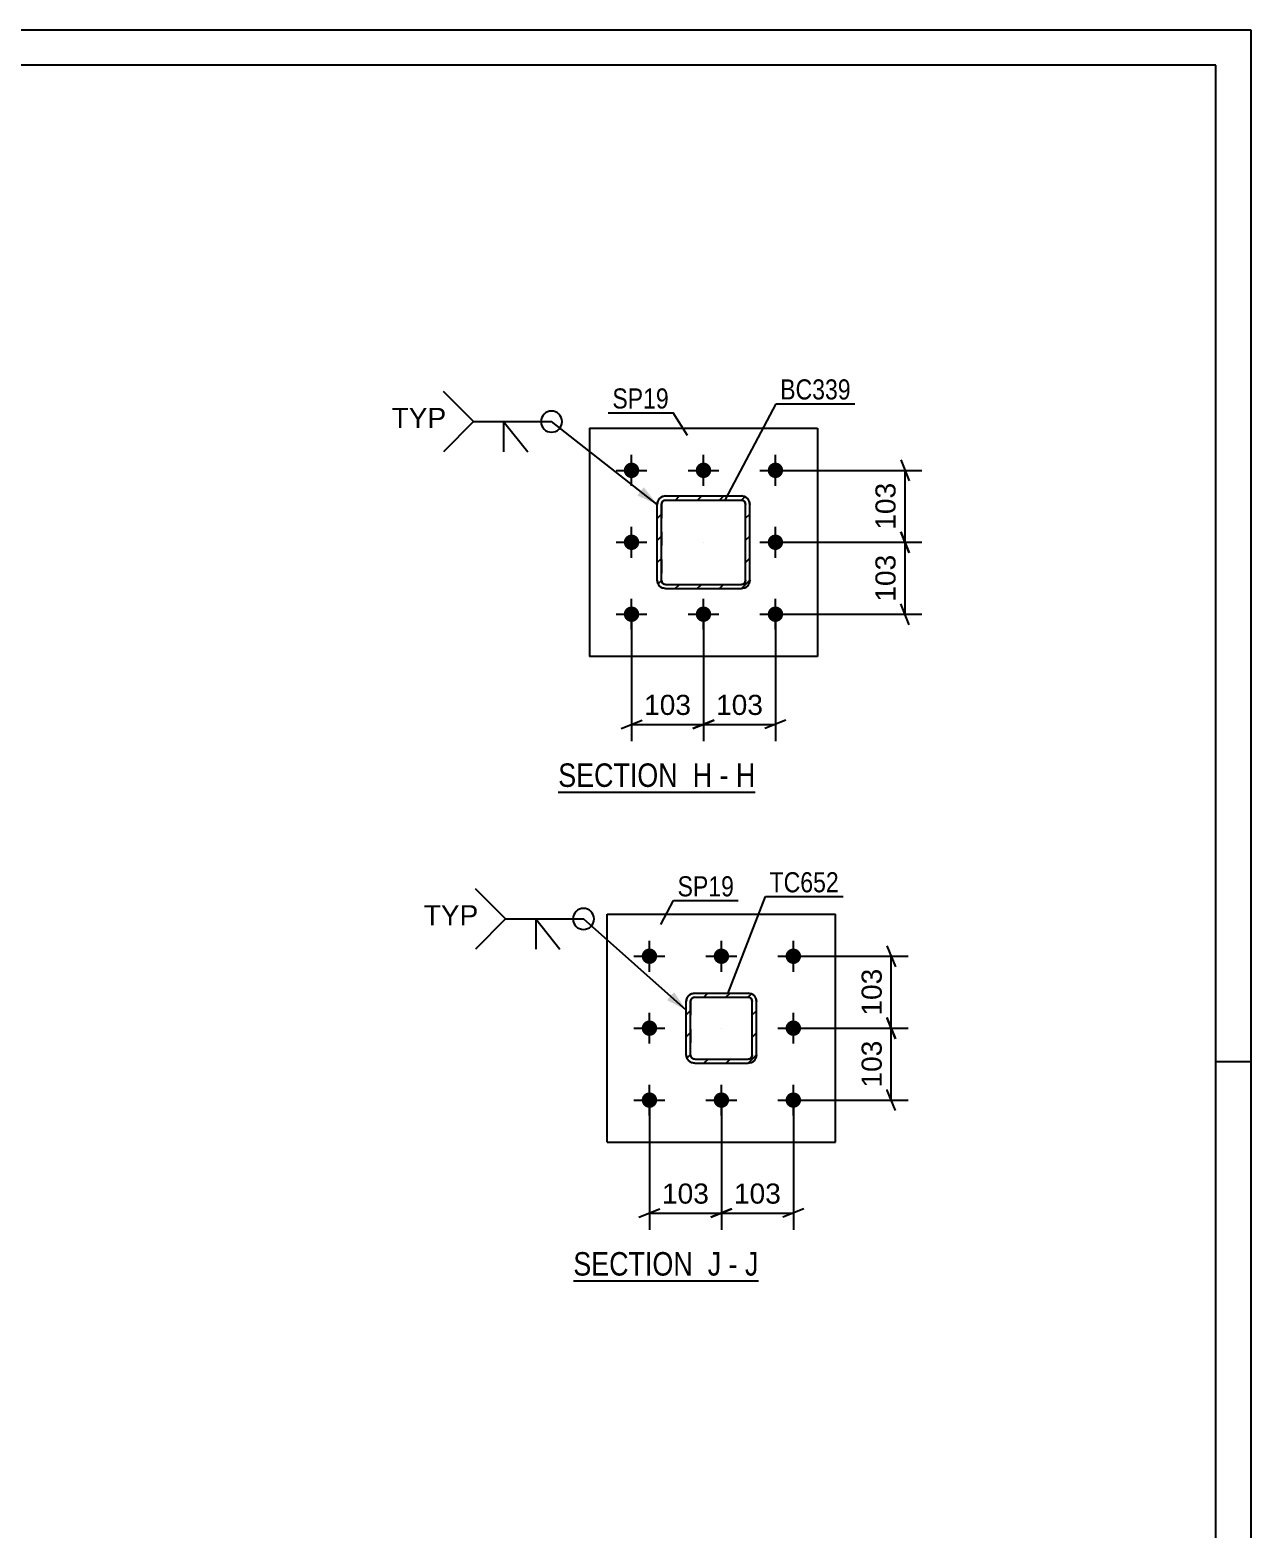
# Model space of a CAD drawing. Header units: millimetres. Extents: x -184 to 657, y -238 to 356.
# Drawn here: x 483.2 to 657.1, y 142.2 to 355.8 of the extents above; entities that cross this region are included whole.
import ezdxf

# ---------------------------------------------------------------- set-up
doc = ezdxf.new("R2010")
doc.units = ezdxf.units.MM
doc.linetypes.add('DXK_LINE_DOT2', pattern=[3.9198, 1.9599, -1.9599])
doc.linetypes.add('DXK_LINE_DOT3', pattern=[5.9187, 2.979, -0.9799, 0.9799, -0.9799])
doc.styles.add('Arial', font='ARIAL.TTF', dxfattribs={"height": 0.2})
doc.styles.add('Arial Narrow', font='ARIALN.TTF', dxfattribs={"height": 0.2})

# ---------------------------------------------------------------- blocks, each defined once
blk = doc.blocks.new('Unknown-284935071-1134')
at = {"color": 5, "linetype": 'Continuous'}
for p, q in [((657.12, 355.82), (-183.88, 355.82)), ((657.12, -238.18), (657.12, 355.82)), ((652.12, 350.82), (-178.88, 350.82)), ((652.12, -233.18), (652.12, 350.82)), ((657.12, 208.82), (652.12, 208.82))]:
    blk.add_line(p, q, dxfattribs=at)
blk = doc.blocks.new('Unknown-284935071-22 - 12191')
at = {"color": 6, "linetype": 'Continuous'}
blk.add_line((558.43, 247.23), (586.5, 247.23), dxfattribs=at)
at = {"color": 0, "linetype": 'Continuous'}
blk.add_wipeout([(576.54, 247.98), (576.54, 251.48), (558.43, 251.48), (558.43, 247.98)], dxfattribs=at)
at = {"color": 7, "linetype": 'Continuous', "style": 'Arial Narrow'}
blk.add_text('SECTION ', height=3.34, dxfattribs=at).set_placement((558.43, 247.98))
at = {"color": 0, "linetype": 'Continuous'}
blk.add_wipeout([(580.36, 247.98), (580.36, 251.48), (577.59, 251.48), (577.59, 247.98)], dxfattribs=at)
at = {"color": 7, "linetype": 'Continuous', "style": 'Arial Narrow'}
blk.add_text('H', height=3.34, dxfattribs=at).set_placement((577.59, 247.98))
at = {"color": 0, "linetype": 'Continuous'}
blk.add_wipeout([(582.68, 247.98), (582.68, 251.48), (581.41, 251.48), (581.41, 247.98)], dxfattribs=at)
at = {"color": 7, "linetype": 'Continuous', "style": 'Arial Narrow'}
blk.add_text('-', height=3.34, dxfattribs=at).set_placement((581.41, 247.98))
at = {"color": 0, "linetype": 'Continuous'}
blk.add_wipeout([(586.5, 247.98), (586.5, 251.48), (583.73, 251.48), (583.73, 247.98)], dxfattribs=at)
at = {"color": 7, "linetype": 'Continuous', "style": 'Arial Narrow'}
blk.add_text('H', height=3.34, dxfattribs=at).set_placement((583.73, 247.98))
blk = doc.blocks.new('Unknown-284935071-23 - 12374')
at = {"color": 6, "linetype": 'Continuous'}
blk.add_line((560.58, 177.6), (586.94, 177.6), dxfattribs=at)
at = {"color": 0, "linetype": 'Continuous'}
blk.add_wipeout([(578.68, 178.35), (578.68, 181.85), (560.58, 181.85), (560.58, 178.35)], dxfattribs=at)
at = {"color": 7, "linetype": 'Continuous', "style": 'Arial Narrow'}
blk.add_text('SECTION ', height=3.34, dxfattribs=at).set_placement((560.58, 178.35))
at = {"color": 0, "linetype": 'Continuous'}
blk.add_wipeout([(581.65, 178.35), (581.65, 181.85), (579.73, 181.85), (579.73, 178.35)], dxfattribs=at)
at = {"color": 7, "linetype": 'Continuous', "style": 'Arial Narrow'}
blk.add_text('J', height=3.34, dxfattribs=at).set_placement((579.73, 178.35))
at = {"color": 0, "linetype": 'Continuous'}
blk.add_wipeout([(583.98, 178.35), (583.98, 181.85), (582.7, 181.85), (582.7, 178.35)], dxfattribs=at)
at = {"color": 7, "linetype": 'Continuous', "style": 'Arial Narrow'}
blk.add_text('-', height=3.34, dxfattribs=at).set_placement((582.7, 178.35))
at = {"color": 0, "linetype": 'Continuous'}
blk.add_wipeout([(586.94, 178.35), (586.94, 181.85), (585.03, 181.85), (585.03, 178.35)], dxfattribs=at)
at = {"color": 7, "linetype": 'Continuous', "style": 'Arial Narrow'}
blk.add_text('J', height=3.34, dxfattribs=at).set_placement((585.03, 178.35))
blk = doc.blocks.new('Bolt-284935071-12271 - 12191')
at = {"linetype": 'Continuous'}
for points in [[(568.87, 294.18, -1), (568.87, 291.98, -1)], [(579.12, 294.18, -1), (579.12, 291.98, -1)], [(589.37, 294.18, -1), (589.37, 291.98, -1)], [(568.87, 283.93, -1), (568.87, 281.73, -1)], [(589.37, 283.93, -1), (589.37, 281.73, -1)], [(568.87, 273.68, -1), (568.87, 271.48, -1)], [(579.12, 273.68, -1), (579.12, 271.48, -1)], [(589.37, 273.68, -1), (589.37, 271.48, -1)]]:
    blk.add_hatch(color=1, dxfattribs=at).paths.add_polyline_path(points)
at = {"color": 1, "linetype": 'Continuous'}
for p, q in [((568.87, 290.88), (568.87, 295.28)), ((579.12, 290.88), (579.12, 295.28)), ((589.37, 290.88), (589.37, 295.28)), ((566.67, 293.08), (571.07, 293.08)), ((576.92, 293.08), (581.32, 293.08)), ((587.17, 293.08), (591.57, 293.08)), ((568.87, 280.63), (568.87, 285.03)), ((589.37, 280.63), (589.37, 285.03)), ((566.67, 282.83), (571.07, 282.83)), ((587.17, 282.83), (591.57, 282.83)), ((568.87, 270.38), (568.87, 274.78)), ((579.12, 270.38), (579.12, 274.78)), ((589.37, 270.38), (589.37, 274.78)), ((566.67, 272.58), (571.07, 272.58)), ((576.92, 272.58), (581.32, 272.58)), ((587.17, 272.58), (591.57, 272.58))]:
    blk.add_line(p, q, dxfattribs=at)
blk = doc.blocks.new('Part-284935071-12200 - 12191')
at = {"linetype": 'Continuous'}
h = blk.add_hatch(dxfattribs=at)
h.set_pattern_fill('', scale=0.7, style=0, pattern_type=0)
h.set_pattern_definition([(45, (584.5227, 276.2296), (-1.57154, 1.57154), [])])
h.paths.add_polyline_path([(573.72, 276.23), (584.52, 276.23), (584.98, 276.32), (585.37, 276.58), (585.63, 276.97), (585.72, 277.43), (585.72, 288.23), (585.63, 288.69), (585.37, 289.08), (584.98, 289.34), (584.52, 289.43), (573.72, 289.43), (573.26, 289.34), (572.87, 289.08), (572.61, 288.69), (572.52, 288.23), (572.52, 277.43), (572.61, 276.97), (572.87, 276.58), (573.26, 276.32)])
h.paths.add_polyline_path([(573.17, 277.2), (573.12, 277.43), (573.12, 288.23), (573.17, 288.46), (573.3, 288.65), (573.49, 288.78), (573.72, 288.83), (584.52, 288.83), (584.75, 288.78), (584.95, 288.65), (585.08, 288.46), (585.12, 288.23), (585.12, 277.43), (585.08, 277.2), (584.95, 277.01), (584.75, 276.88), (584.52, 276.83), (573.72, 276.83), (573.49, 276.88), (573.3, 277.01)])
at = {"color": 7, "linetype": 'DXK_LINE_DOT2'}
for p, q in [((572.52, 288.23), (572.61, 288.69)), ((573.17, 288.46), (573.12, 288.23)), ((573.3, 288.65), (573.17, 288.46)), ((573.26, 289.34), (573.72, 289.43)), ((573.49, 288.78), (573.3, 288.65)), ((573.72, 288.83), (573.49, 288.78)), ((573.72, 289.43), (584.52, 289.43)), ((573.72, 288.83), (584.52, 288.83)), ((584.52, 289.43), (584.98, 289.34)), ((584.75, 288.78), (584.52, 288.83)), ((584.95, 288.65), (584.75, 288.78)), ((585.08, 288.46), (584.95, 288.65)), ((585.12, 288.23), (585.08, 288.46)), ((585.63, 288.69), (585.72, 288.23)), ((572.52, 277.43), (572.52, 288.23)), ((573.12, 288.23), (573.12, 277.43)), ((585.12, 277.43), (585.12, 288.23)), ((585.72, 277.43), (585.72, 288.23)), ((572.61, 276.97), (572.52, 277.43)), ((573.12, 277.43), (573.17, 277.2)), ((573.17, 277.2), (573.3, 277.01)), ((573.72, 276.23), (573.26, 276.32)), ((573.3, 277.01), (573.49, 276.88)), ((573.49, 276.88), (573.72, 276.83)), ((573.72, 276.83), (584.52, 276.83)), ((573.72, 276.23), (584.52, 276.23)), ((584.52, 276.83), (584.75, 276.88)), ((584.98, 276.32), (584.52, 276.23)), ((584.75, 276.88), (584.95, 277.01)), ((584.95, 277.01), (585.08, 277.2)), ((585.08, 277.2), (585.12, 277.43)), ((585.72, 277.43), (585.63, 276.97))]:
    blk.add_line(p, q, dxfattribs=at)
at = {"color": 2, "linetype": 'Continuous'}
for p, q in [((572.61, 288.69), (572.52, 288.23)), ((573.12, 288.23), (573.17, 288.46)), ((573.17, 288.46), (573.3, 288.65)), ((573.72, 289.43), (573.26, 289.34)), ((573.3, 288.65), (573.49, 288.78)), ((573.49, 288.78), (573.72, 288.83)), ((573.72, 289.43), (584.52, 289.43)), ((573.72, 288.83), (584.52, 288.83)), ((584.98, 289.34), (584.52, 289.43)), ((584.52, 288.83), (584.75, 288.78)), ((584.75, 288.78), (584.95, 288.65)), ((584.95, 288.65), (585.08, 288.46)), ((585.08, 288.46), (585.12, 288.23)), ((585.72, 288.23), (585.63, 288.69)), ((572.52, 277.43), (572.52, 288.23)), ((573.12, 277.43), (573.12, 288.23)), ((585.12, 277.43), (585.12, 288.23)), ((585.72, 277.43), (585.72, 288.23)), ((572.52, 277.43), (572.61, 276.97)), ((573.17, 277.2), (573.12, 277.43)), ((573.3, 277.01), (573.17, 277.2)), ((573.26, 276.32), (573.72, 276.23)), ((573.49, 276.88), (573.3, 277.01)), ((573.72, 276.83), (573.49, 276.88)), ((573.72, 276.83), (584.52, 276.83)), ((573.72, 276.23), (584.52, 276.23)), ((584.75, 276.88), (584.52, 276.83)), ((584.52, 276.23), (584.98, 276.32)), ((584.95, 277.01), (584.75, 276.88)), ((585.08, 277.2), (584.95, 277.01)), ((585.12, 277.43), (585.08, 277.2)), ((585.63, 276.97), (585.72, 277.43))]:
    blk.add_line(p, q, dxfattribs=at)
at = {"color": 7, "linetype": 'DXK_LINE_DOT3'}
blk.add_line((579.12, 282.83), (579.12, 282.83), dxfattribs=at)
at = {"color": 7, "linetype": 'DXK_LINE_DOT2'}
for centre, start, end in [((573.72, 288.23), 112.5, 157.5), ((584.52, 288.23), 22.5, 67.5), ((573.72, 277.43), 202.5, 247.5), ((584.52, 277.43), 292.5, 337.5)]:
    blk.add_arc(centre, 1.2, start, end, dxfattribs=at)
at = {"color": 2, "linetype": 'Continuous'}
for centre, start, end in [((573.72, 288.23), 112.5, 157.5), ((584.52, 288.23), 22.5, 67.5), ((573.72, 277.43), 202.5, 247.5), ((584.52, 277.43), 292.5, 337.5)]:
    blk.add_arc(centre, 1.2, start, end, dxfattribs=at)
blk = doc.blocks.new('Part-284935071-12211 - 12191')
at = {"color": 2, "linetype": 'Continuous'}
for p, q in [((562.87, 299.08), (562.87, 266.58)), ((562.87, 299.08), (595.37, 299.08)), ((595.37, 299.08), (595.37, 266.58)), ((595.37, 266.58), (562.87, 266.58))]:
    blk.add_line(p, q, dxfattribs=at)
blk = doc.blocks.new('Part-284935071-12382 - 12374')
at = {"linetype": 'Continuous'}
h = blk.add_hatch(dxfattribs=at)
h.set_pattern_fill('', scale=0.7, style=0, pattern_type=0)
h.set_pattern_definition([(45, (585.4736, 208.6025), (-1.57154, 1.57154), [])])
h.paths.add_polyline_path([(577.87, 208.6), (585.47, 208.6), (585.93, 208.69), (586.32, 208.95), (586.58, 209.34), (586.67, 209.8), (586.67, 217.4), (586.58, 217.86), (586.32, 218.25), (585.93, 218.51), (585.47, 218.6), (577.87, 218.6), (577.41, 218.51), (577.03, 218.25), (576.76, 217.86), (576.67, 217.4), (576.67, 209.8), (576.76, 209.34), (577.03, 208.95), (577.41, 208.69)])
h.paths.add_polyline_path([(577.32, 209.57), (577.27, 209.8), (577.27, 217.4), (577.32, 217.63), (577.45, 217.83), (577.64, 217.96), (577.87, 218), (585.47, 218), (585.7, 217.96), (585.9, 217.83), (586.03, 217.63), (586.07, 217.4), (586.07, 209.8), (586.03, 209.57), (585.9, 209.38), (585.7, 209.25), (585.47, 209.2), (577.87, 209.2), (577.64, 209.25), (577.45, 209.38)])
at = {"color": 7, "linetype": 'DXK_LINE_DOT2'}
for p, q in [((576.67, 217.4), (576.76, 217.86)), ((577.41, 218.51), (577.87, 218.6)), ((577.64, 217.96), (577.45, 217.83)), ((577.87, 218), (577.64, 217.96)), ((577.87, 218.6), (585.47, 218.6)), ((577.87, 218), (585.47, 218)), ((585.47, 218.6), (585.93, 218.51)), ((585.7, 217.96), (585.47, 218)), ((585.9, 217.83), (585.7, 217.96)), ((586.58, 217.86), (586.67, 217.4)), ((576.67, 209.8), (576.67, 217.4)), ((577.32, 217.63), (577.27, 217.4)), ((577.27, 217.4), (577.27, 209.8)), ((577.45, 217.83), (577.32, 217.63)), ((586.03, 217.63), (585.9, 217.83)), ((586.07, 217.4), (586.03, 217.63)), ((586.07, 209.8), (586.07, 217.4)), ((586.67, 209.8), (586.67, 217.4)), ((576.76, 209.34), (576.67, 209.8)), ((577.27, 209.8), (577.32, 209.57)), ((577.32, 209.57), (577.45, 209.38)), ((577.45, 209.38), (577.64, 209.25)), ((585.7, 209.25), (585.9, 209.38)), ((585.9, 209.38), (586.03, 209.57)), ((586.03, 209.57), (586.07, 209.8)), ((586.67, 209.8), (586.58, 209.34)), ((577.87, 208.6), (577.41, 208.69)), ((577.64, 209.25), (577.87, 209.2)), ((577.87, 209.2), (585.47, 209.2)), ((577.87, 208.6), (585.47, 208.6)), ((585.47, 209.2), (585.7, 209.25)), ((585.93, 208.69), (585.47, 208.6))]:
    blk.add_line(p, q, dxfattribs=at)
at = {"color": 2, "linetype": 'Continuous'}
for p, q in [((576.76, 217.86), (576.67, 217.4)), ((577.87, 218.6), (577.41, 218.51)), ((577.45, 217.83), (577.64, 217.96)), ((577.64, 217.96), (577.87, 218)), ((577.87, 218.6), (585.47, 218.6)), ((577.87, 218), (585.47, 218)), ((585.93, 218.51), (585.47, 218.6)), ((585.47, 218), (585.7, 217.96)), ((585.7, 217.96), (585.9, 217.83)), ((586.67, 217.4), (586.58, 217.86)), ((576.67, 209.8), (576.67, 217.4)), ((577.27, 217.4), (577.32, 217.63)), ((577.27, 209.8), (577.27, 217.4)), ((577.32, 217.63), (577.45, 217.83)), ((585.9, 217.83), (586.03, 217.63)), ((586.03, 217.63), (586.07, 217.4)), ((586.07, 209.8), (586.07, 217.4)), ((586.67, 209.8), (586.67, 217.4)), ((576.67, 209.8), (576.76, 209.34)), ((577.32, 209.57), (577.27, 209.8)), ((577.45, 209.38), (577.32, 209.57)), ((577.64, 209.25), (577.45, 209.38)), ((585.9, 209.38), (585.7, 209.25)), ((586.03, 209.57), (585.9, 209.38)), ((586.07, 209.8), (586.03, 209.57)), ((586.58, 209.34), (586.67, 209.8)), ((577.41, 208.69), (577.87, 208.6)), ((577.87, 209.2), (577.64, 209.25)), ((577.87, 209.2), (585.47, 209.2)), ((577.87, 208.6), (585.47, 208.6)), ((585.7, 209.25), (585.47, 209.2)), ((585.47, 208.6), (585.93, 208.69))]:
    blk.add_line(p, q, dxfattribs=at)
at = {"color": 7, "linetype": 'DXK_LINE_DOT3'}
blk.add_line((581.67, 213.6), (581.67, 213.6), dxfattribs=at)
at = {"color": 7, "linetype": 'DXK_LINE_DOT2'}
for centre, start, end in [((577.87, 217.4), 112.5, 157.5), ((585.47, 217.4), 22.5, 67.5), ((577.87, 209.8), 202.5, 247.5), ((585.47, 209.8), 292.5, 337.5)]:
    blk.add_arc(centre, 1.2, start, end, dxfattribs=at)
at = {"color": 2, "linetype": 'Continuous'}
for centre, start, end in [((577.87, 217.4), 112.5, 157.5), ((585.47, 217.4), 22.5, 67.5), ((577.87, 209.8), 202.5, 247.5), ((585.47, 209.8), 292.5, 337.5)]:
    blk.add_arc(centre, 1.2, start, end, dxfattribs=at)
blk = doc.blocks.new('Part-284935071-12393 - 12374')
at = {"color": 2, "linetype": 'Continuous'}
for p, q in [((565.42, 197.35), (565.42, 229.85)), ((565.42, 229.85), (597.92, 229.85)), ((597.92, 197.35), (597.92, 229.85)), ((565.42, 197.35), (597.92, 197.35))]:
    blk.add_line(p, q, dxfattribs=at)
blk = doc.blocks.new('Bolt-284935071-12453 - 12374')
at = {"linetype": 'Continuous'}
for points in [[(571.42, 224.95, -1), (571.42, 222.75, -1)], [(581.67, 224.95, -1), (581.67, 222.75, -1)], [(591.92, 224.95, -1), (591.92, 222.75, -1)], [(571.42, 214.7, -1), (571.42, 212.5, -1)], [(591.92, 214.7, -1), (591.92, 212.5, -1)], [(571.42, 204.45, -1), (571.42, 202.25, -1)], [(581.67, 204.45, -1), (581.67, 202.25, -1)], [(591.92, 204.45, -1), (591.92, 202.25, -1)]]:
    blk.add_hatch(color=1, dxfattribs=at).paths.add_polyline_path(points)
at = {"color": 1, "linetype": 'Continuous'}
for p, q in [((571.42, 221.65), (571.42, 226.05)), ((581.67, 221.65), (581.67, 226.05)), ((591.92, 221.65), (591.92, 226.05)), ((569.22, 223.85), (573.62, 223.85)), ((579.47, 223.85), (583.87, 223.85)), ((589.72, 223.85), (594.12, 223.85)), ((571.42, 211.4), (571.42, 215.8)), ((591.92, 211.4), (591.92, 215.8)), ((569.22, 213.6), (573.62, 213.6)), ((589.72, 213.6), (594.12, 213.6)), ((571.42, 201.15), (571.42, 205.55)), ((581.67, 201.15), (581.67, 205.55)), ((591.92, 201.15), (591.92, 205.55)), ((569.22, 203.35), (573.62, 203.35)), ((579.47, 203.35), (583.87, 203.35)), ((589.72, 203.35), (594.12, 203.35))]:
    blk.add_line(p, q, dxfattribs=at)
blk = doc.blocks.new('StraightDimension-284935071-15047 - 12191')
at = {"color": 7, "linetype": 'Continuous'}
for p, q in [((607.23, 284.33), (608.43, 281.33)), ((590.37, 282.83), (610.23, 282.83)), ((607.83, 272.58), (607.83, 282.83)), ((608.43, 271.08), (607.23, 274.08)), ((590.37, 272.58), (610.23, 272.58))]:
    blk.add_line(p, q, dxfattribs=at)
at = {"color": 0}
blk.add_wipeout([(607.08, 281.64), (602.88, 281.64), (602.88, 273.77), (607.08, 273.77)], dxfattribs=at)
at = {"color": 3, "style": 'Arial'}
blk.add_text('103', height=2.865, rotation=90.0002, dxfattribs=at).set_placement((606.48, 274.37))
blk = doc.blocks.new('StraightDimension-284935071-15049 - 12191')
at = {"color": 7, "linetype": 'Continuous'}
for p, q in [((590.37, 293.08), (610.23, 293.08)), ((607.23, 294.58), (608.43, 291.58)), ((607.83, 282.83), (607.83, 293.08)), ((608.43, 281.33), (607.23, 284.33)), ((590.37, 282.83), (610.23, 282.83))]:
    blk.add_line(p, q, dxfattribs=at)
at = {"color": 0}
blk.add_wipeout([(607.08, 291.89), (602.88, 291.89), (602.88, 284.02), (607.08, 284.02)], dxfattribs=at)
at = {"color": 3, "style": 'Arial'}
blk.add_text('103', height=2.865, rotation=90.0002, dxfattribs=at).set_placement((606.48, 284.62))
blk = doc.blocks.new('StraightDimension-284935071-15051 - 12191')
at = {"color": 7, "linetype": 'Continuous'}
for p, q in [((568.87, 271.58), (568.87, 254.48)), ((579.12, 271.58), (579.12, 254.48)), ((567.37, 256.28), (570.37, 257.48)), ((568.87, 256.88), (579.12, 256.88)), ((580.62, 257.48), (577.62, 256.28))]:
    blk.add_line(p, q, dxfattribs=at)
at = {"color": 0}
blk.add_wipeout([(577.93, 257.63), (577.93, 261.83), (570.06, 261.83), (570.06, 257.63)], dxfattribs=at)
at = {"color": 3, "style": 'Arial'}
blk.add_text('103', height=2.865, dxfattribs=at).set_placement((570.66, 258.23))
blk = doc.blocks.new('StraightDimension-284935071-15053 - 12191')
at = {"color": 7, "linetype": 'Continuous'}
for p, q in [((579.12, 271.58), (579.12, 254.48)), ((589.37, 271.58), (589.37, 254.48)), ((577.62, 256.28), (580.62, 257.48)), ((579.12, 256.88), (589.37, 256.88)), ((590.87, 257.48), (587.87, 256.28))]:
    blk.add_line(p, q, dxfattribs=at)
at = {"color": 0}
blk.add_wipeout([(588.18, 257.63), (588.18, 261.83), (580.31, 261.83), (580.31, 257.63)], dxfattribs=at)
at = {"color": 3, "style": 'Arial'}
blk.add_text('103', height=2.865, dxfattribs=at).set_placement((580.91, 258.23))
blk = doc.blocks.new('StraightDimension-284935071-15055 - 12374')
at = {"color": 7, "linetype": 'Continuous'}
for p, q in [((592.92, 213.6), (608.26, 213.6)), ((605.26, 215.1), (606.46, 212.1)), ((605.86, 203.35), (605.86, 213.6)), ((592.92, 203.35), (608.26, 203.35)), ((606.46, 201.85), (605.26, 204.85))]:
    blk.add_line(p, q, dxfattribs=at)
at = {"color": 0}
blk.add_wipeout([(605.11, 212.41), (600.91, 212.41), (600.91, 204.54), (605.11, 204.54)], dxfattribs=at)
at = {"color": 3, "style": 'Arial'}
blk.add_text('103', height=2.865, rotation=90.0002, dxfattribs=at).set_placement((604.51, 205.14))
blk = doc.blocks.new('StraightDimension-284935071-15057 - 12374')
at = {"color": 7, "linetype": 'Continuous'}
for p, q in [((605.26, 225.35), (606.46, 222.35)), ((592.92, 223.85), (608.26, 223.85)), ((605.86, 213.6), (605.86, 223.85)), ((592.92, 213.6), (608.26, 213.6)), ((606.46, 212.1), (605.26, 215.1))]:
    blk.add_line(p, q, dxfattribs=at)
at = {"color": 0}
blk.add_wipeout([(605.11, 222.66), (600.91, 222.66), (600.91, 214.79), (605.11, 214.79)], dxfattribs=at)
at = {"color": 3, "style": 'Arial'}
blk.add_text('103', height=2.865, rotation=90.0002, dxfattribs=at).set_placement((604.51, 215.39))
blk = doc.blocks.new('StraightDimension-284935071-15059 - 12374')
at = {"color": 7, "linetype": 'Continuous'}
for p, q in [((571.42, 202.35), (571.42, 184.85)), ((581.67, 202.35), (581.67, 184.85)), ((569.92, 186.65), (572.92, 187.85)), ((571.42, 187.25), (581.67, 187.25)), ((583.17, 187.85), (580.17, 186.65))]:
    blk.add_line(p, q, dxfattribs=at)
at = {"color": 0}
blk.add_wipeout([(580.48, 188), (580.48, 192.2), (572.61, 192.2), (572.61, 188)], dxfattribs=at)
at = {"color": 3, "style": 'Arial'}
blk.add_text('103', height=2.865, dxfattribs=at).set_placement((573.21, 188.6))
blk = doc.blocks.new('StraightDimension-284935071-15061 - 12374')
at = {"color": 7, "linetype": 'Continuous'}
for p, q in [((581.67, 202.35), (581.67, 184.85)), ((591.92, 202.35), (591.92, 184.85)), ((580.17, 186.65), (583.17, 187.85)), ((581.67, 187.25), (591.92, 187.25)), ((593.42, 187.85), (590.42, 186.65))]:
    blk.add_line(p, q, dxfattribs=at)
at = {"color": 0}
blk.add_wipeout([(590.73, 188), (590.73, 192.2), (582.86, 192.2), (582.86, 188)], dxfattribs=at)
at = {"color": 3, "style": 'Arial'}
blk.add_text('103', height=2.865, dxfattribs=at).set_placement((583.46, 188.6))
blk = doc.blocks.new('Mark-284935071-12907 - 12191')
at = {"color": 0}
blk.add_wipeout([(600.1, 303.18), (600.1, 306.18), (590.05, 306.18), (590.05, 303.18)], dxfattribs=at)
blk.add_wipeout([(600.1, 303.18), (600.1, 306.18), (590.05, 306.18), (590.05, 303.18)], dxfattribs=at)
at = {"color": 30, "linetype": 'Continuous'}
for p, q in [((582.24, 288.93), (589.45, 302.58)), ((589.45, 302.58), (600.7, 302.58))]:
    blk.add_line(p, q, dxfattribs=at)
at = {"color": 3, "style": 'Arial Narrow'}
blk.add_text('BC339', height=2.863, dxfattribs=at).set_placement((590.05, 303.18))
blk = doc.blocks.new('Mark-284935071-12910 - 12191')
at = {"color": 0}
blk.add_wipeout([(574.18, 301.89), (574.18, 304.89), (566.14, 304.89), (566.14, 301.89)], dxfattribs=at)
blk.add_wipeout([(574.18, 301.89), (574.18, 304.89), (566.14, 304.89), (566.14, 301.89)], dxfattribs=at)
at = {"color": 30, "linetype": 'Continuous'}
for p in [(565.54, 301.29), (576.82, 298.06)]:
    blk.add_line(p, (574.78, 301.29), dxfattribs=at)
at = {"color": 3, "style": 'Arial Narrow'}
blk.add_text('SP19', height=2.863, dxfattribs=at).set_placement((566.14, 301.89))
blk = doc.blocks.new('WeldMark-284935071-15183 - 12191')
at = {"linetype": 'Continuous'}
blk.add_hatch(color=30, dxfattribs=at).paths.add_polyline_path([(570.62, 290.67), (572.52, 288.23), (569.7, 289.49)])
at = {"color": 30, "linetype": 'Continuous'}
for p in [(546.37, 300.02), (572.52, 288.23)]:
    blk.add_line(p, (557.47, 300.02), dxfattribs=at)
at = {"color": 3, "linetype": 'Continuous'}
for q in [(554.08, 295.73), (550.65, 295.73)]:
    blk.add_line((550.65, 300.02), q, dxfattribs=at)
for start, end in [(90, 270), (270, 90)]:
    blk.add_arc((557.47, 300.02), 1.5, start, end, dxfattribs=at)
at = {"color": 0, "linetype": 'Continuous'}
blk.add_wipeout([(542.47, 299.12), (542.47, 302.12), (534.69, 302.12), (534.69, 299.12)], dxfattribs=at)
blk.add_wipeout([(542.47, 299.12), (542.47, 302.12), (534.69, 302.12), (534.69, 299.12)], dxfattribs=at)
at = {"color": 3, "linetype": 'Continuous'}
for q in [(542.08, 304.31), (542.08, 295.73)]:
    blk.add_line((546.37, 300.02), q, dxfattribs=at)
at = {"color": 3, "linetype": 'Continuous', "style": 'Arial'}
blk.add_text('TYP', height=2.865, dxfattribs=at).set_placement((534.69, 299.12))
blk = doc.blocks.new('Mark-284935071-12565 - 12374')
at = {"color": 0}
blk.add_wipeout([(583.47, 232.38), (583.47, 235.38), (575.43, 235.38), (575.43, 232.38)], dxfattribs=at)
blk.add_wipeout([(583.47, 232.38), (583.47, 235.38), (575.43, 235.38), (575.43, 232.38)], dxfattribs=at)
at = {"color": 30, "linetype": 'Continuous'}
for p, q in [((573.06, 228.35), (574.83, 231.78)), ((574.83, 231.78), (584.07, 231.78))]:
    blk.add_line(p, q, dxfattribs=at)
at = {"color": 3, "style": 'Arial Narrow'}
blk.add_text('SP19', height=2.863, dxfattribs=at).set_placement((575.43, 232.38))
blk = doc.blocks.new('Mark-284935071-12562 - 12374')
at = {"color": 0}
blk.add_wipeout([(598.4, 232.96), (598.4, 235.96), (588.54, 235.96), (588.54, 232.96)], dxfattribs=at)
blk.add_wipeout([(598.4, 232.96), (598.4, 235.96), (588.54, 235.96), (588.54, 232.96)], dxfattribs=at)
at = {"color": 30, "linetype": 'Continuous'}
for p, q in [((582.58, 218.5), (587.94, 232.36)), ((587.94, 232.36), (599, 232.36))]:
    blk.add_line(p, q, dxfattribs=at)
at = {"color": 3, "style": 'Arial Narrow'}
blk.add_text('TC652', height=2.863, dxfattribs=at).set_placement((588.54, 232.96))
blk = doc.blocks.new('WeldMark-284935071-15204 - 12374')
at = {"linetype": 'Continuous'}
blk.add_hatch(color=30, dxfattribs=at).paths.add_polyline_path([(574.93, 218.72), (576.67, 216.17), (573.93, 217.6)])
at = {"color": 30, "linetype": 'Continuous'}
for p in [(550.93, 229.16), (576.67, 216.17)]:
    blk.add_line(p, (562.03, 229.16), dxfattribs=at)
at = {"color": 3, "linetype": 'Continuous'}
for q in [(558.65, 224.88), (555.22, 224.88)]:
    blk.add_line((555.22, 229.16), q, dxfattribs=at)
for start, end in [(90, 270), (270, 90)]:
    blk.add_arc((562.03, 229.16), 1.5, start, end, dxfattribs=at)
at = {"color": 0, "linetype": 'Continuous'}
blk.add_wipeout([(547.03, 228.26), (547.03, 231.26), (539.26, 231.26), (539.26, 228.26)], dxfattribs=at)
blk.add_wipeout([(547.03, 228.26), (547.03, 231.26), (539.26, 231.26), (539.26, 228.26)], dxfattribs=at)
at = {"color": 3, "linetype": 'Continuous'}
for q in [(546.65, 233.45), (546.65, 224.88)]:
    blk.add_line((550.93, 229.16), q, dxfattribs=at)
at = {"color": 3, "linetype": 'Continuous', "style": 'Arial'}
blk.add_text('TYP', height=2.865, dxfattribs=at).set_placement((539.26, 228.26))

msp = doc.modelspace()

# ---------------------------------------------------------------- block references
for name in ['Unknown-284935071-1134', 'Part-284935071-12211 - 12191', 'Bolt-284935071-12271 - 12191', 'Part-284935071-12200 - 12191', 'Part-284935071-12393 - 12374', 'Bolt-284935071-12453 - 12374', 'Part-284935071-12382 - 12374']:
    msp.add_blockref(name, (0, 0))

# ---------------------------------------------------------------- next in the draw order: block references
for name in ['Mark-284935071-12910 - 12191', 'StraightDimension-284935071-15047 - 12191', 'StraightDimension-284935071-15051 - 12191', 'Unknown-284935071-22 - 12191', 'Mark-284935071-12565 - 12374', 'StraightDimension-284935071-15055 - 12374', 'StraightDimension-284935071-15059 - 12374', 'Unknown-284935071-23 - 12374']:
    msp.add_blockref(name, (0, 0))

# ---------------------------------------------------------------- next in the draw order: block references
for name in ['WeldMark-284935071-15183 - 12191', 'StraightDimension-284935071-15049 - 12191', 'StraightDimension-284935071-15053 - 12191', 'WeldMark-284935071-15204 - 12374', 'StraightDimension-284935071-15057 - 12374', 'StraightDimension-284935071-15061 - 12374']:
    msp.add_blockref(name, (0, 0))

# ---------------------------------------------------------------- next in the draw order: block references
for name in ['Mark-284935071-12907 - 12191', 'Mark-284935071-12562 - 12374']:
    msp.add_blockref(name, (0, 0))

doc.saveas('drawing.dxf')
